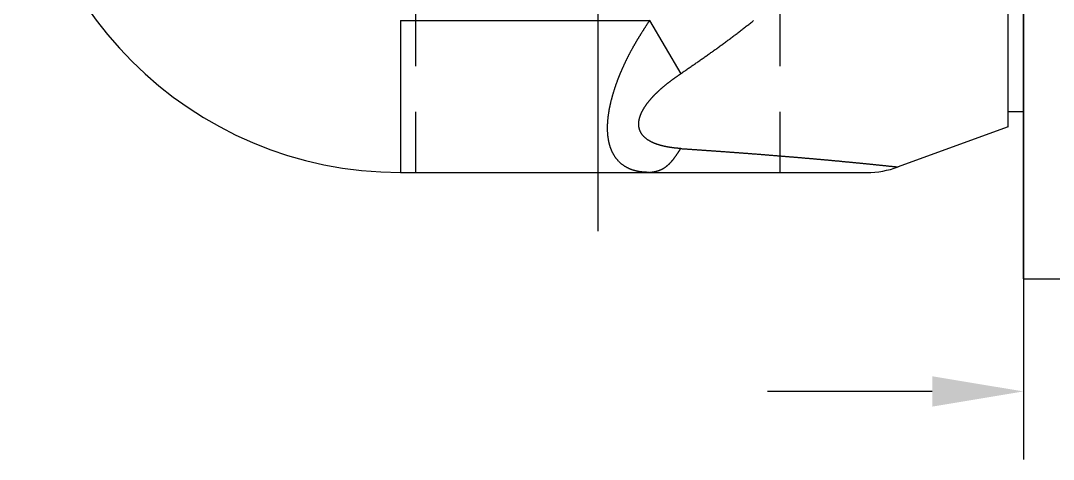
# Model space of a CAD drawing. Extents: x -21 to 142, y 71 to 261.
# Drawn here: x 66.54 to 100.52, y 121.72 to 136.17 of the extents above; entities that cross this region are included whole.
import ezdxf

# ---------------------------------------------------------------- set-up
doc = ezdxf.new("R2010")
doc.units = 0
doc.linetypes.add('CENTER', pattern=[17.5, 13, -1.5, 1.5, -1.5])
doc.linetypes.add('DASHED', pattern=[3.5, 2, -1.5])
doc.layers.get('0').update_dxf_attribs({"linetype": 'CONTINUOUS'})
doc.layers.add('CENTER', color=1, linetype='CENTER')

# ---------------------------------------------------------------- blocks, each defined once
blk = doc.blocks.new('*U2')
blk.add_lwpolyline([(96.539, 123.957), (91.117, 123.957)])
blk.add_solid([(96.539, 124.457), (99.539, 123.957), (96.539, 123.457)])

msp = doc.modelspace()

# ---------------------------------------------------------------- linework, layer by layer
at = {"color": 3, "linetype": 'DASHED'}
for p, q in [((79.539, 131.167), (79.539, 156.167)), ((91.539, 131.167), (91.539, 156.167))]:
    msp.add_line(p, q, dxfattribs=at)
at = {"color": 7, "linetype": 'CONTINUOUS'}
for p, q in [((99.039, 132.668), (99.039, 154.667)), ((99.539, 127.667), (99.539, 154.667)), ((79.039, 136.167), (79.039, 131.167)), ((79.039, 136.167), (87.235, 136.167)), ((87.235, 136.167), (88.261, 134.42)), ((99.539, 133.167), (99.039, 133.167)), ((99.039, 132.667), (95.384, 131.337)), ((79.039, 131.167), (94.389, 131.167)), ((99.539, 127.667), (134.539, 127.667))]:
    msp.add_line(p, q, dxfattribs=at)
msp.add_line((99.539, 126.194), (99.539, 121.72))
at = {"color": 7}
for points in [[(87.235, 131.167, 0), (87.22, 131.168, 0), (87.205, 131.168, 0), (87.19, 131.169, 0), (87.176, 131.17, 0), (87.161, 131.17, 0), (87.146, 131.171, 0), (87.131, 131.172, 0), (87.116, 131.173, 0), (87.102, 131.174, 0), (87.087, 131.175, 0), (87.072, 131.176, 0), (87.057, 131.177, 0), (87.043, 131.178, 0), (87.028, 131.179, 0), (87.013, 131.181, 0), (86.998, 131.182, 0), (86.984, 131.183, 0), (86.969, 131.185, 0), (86.954, 131.187, 0), (86.94, 131.189, 0), (86.925, 131.191, 0), (86.91, 131.193, 0), (86.896, 131.195, 0), (86.881, 131.198, 0), (86.867, 131.2, 0), (86.852, 131.203, 0), (86.838, 131.206, 0), (86.823, 131.209, 0), (86.809, 131.212, 0), (86.794, 131.216, 0), (86.78, 131.219, 0), (86.766, 131.223, 0), (86.751, 131.227, 0), (86.737, 131.231, 0), (86.723, 131.235, 0), (86.709, 131.239, 0), (86.695, 131.244, 0), (86.681, 131.248, 0), (86.667, 131.253, 0), (86.653, 131.258, 0), (86.639, 131.263, 0), (86.625, 131.269, 0), (86.611, 131.274, 0), (86.597, 131.28, 0), (86.584, 131.286, 0), (86.57, 131.292, 0), (86.557, 131.298, 0), (86.543, 131.304, 0), (86.53, 131.31, 0), (86.516, 131.317, 0), (86.503, 131.324, 0), (86.49, 131.331, 0), (86.477, 131.338, 0), (86.464, 131.345, 0), (86.451, 131.353, 0), (86.438, 131.36, 0), (86.425, 131.368, 0), (86.413, 131.376, 0), (86.4, 131.384, 0), (86.388, 131.392, 0), (86.376, 131.401, 0), (86.364, 131.409, 0), (86.352, 131.418, 0), (86.34, 131.427, 0), (86.328, 131.436, 0), (86.316, 131.445, 0), (86.305, 131.454, 0), (86.293, 131.464, 0), (86.282, 131.473, 0), (86.271, 131.483, 0), (86.26, 131.493, 0), (86.249, 131.503, 0), (86.238, 131.513, 0), (86.228, 131.524, 0), (86.217, 131.534, 0), (86.207, 131.545, 0), (86.197, 131.556, 0), (86.187, 131.567, 0), (86.177, 131.578, 0), (86.168, 131.589, 0), (86.158, 131.601, 0), (86.149, 131.612, 0), (86.14, 131.624, 0), (86.131, 131.636, 0), (86.122, 131.648, 0), (86.114, 131.66, 0), (86.105, 131.672, 0), (86.097, 131.685, 0), (86.089, 131.697, 0), (86.081, 131.71, 0), (86.073, 131.722, 0), (86.066, 131.735, 0), (86.058, 131.748, 0), (86.051, 131.761, 0), (86.044, 131.774, 0), (86.037, 131.787, 0), (86.03, 131.8, 0), (86.023, 131.813, 0), (86.016, 131.827, 0), (86.01, 131.84, 0), (86.004, 131.854, 0), (85.998, 131.867, 0), (85.992, 131.881, 0), (85.986, 131.895, 0), (85.98, 131.908, 0), (85.975, 131.922, 0), (85.969, 131.936, 0), (85.964, 131.95, 0), (85.959, 131.964, 0), (85.954, 131.978, 0), (85.949, 131.992, 0), (85.944, 132.006, 0), (85.94, 132.02, 0), (85.935, 132.034, 0), (85.931, 132.049, 0), (85.927, 132.063, 0), (85.923, 132.077, 0), (85.919, 132.091, 0), (85.915, 132.106, 0), (85.912, 132.12, 0), (85.908, 132.135, 0), (85.905, 132.149, 0), (85.901, 132.163, 0), (85.898, 132.178, 0), (85.895, 132.192, 0), (85.892, 132.207, 0), (85.89, 132.221, 0), (85.887, 132.236, 0), (85.884, 132.251, 0), (85.882, 132.265, 0), (85.88, 132.28, 0), (85.877, 132.295, 0), (85.875, 132.309, 0), (85.873, 132.324, 0), (85.871, 132.339, 0), (85.869, 132.353, 0), (85.868, 132.368, 0), (85.866, 132.383, 0), (85.865, 132.397, 0), (85.863, 132.412, 0), (85.862, 132.427, 0), (85.861, 132.442, 0), (85.86, 132.456, 0), (85.859, 132.471, 0), (85.858, 132.486, 0), (85.857, 132.501, 0), (85.856, 132.516, 0), (85.856, 132.53, 0), (85.855, 132.545, 0), (85.855, 132.56, 0), (85.854, 132.575, 0), (85.854, 132.59, 0), (85.854, 132.604, 0), (85.854, 132.619, 0), (85.854, 132.634, 0), (85.854, 132.649, 0), (85.854, 132.663, 0), (85.854, 132.678, 0), (85.854, 132.693, 0), (85.855, 132.708, 0), (85.855, 132.723, 0), (85.856, 132.737, 0), (85.856, 132.752, 0), (85.857, 132.767, 0), (85.858, 132.782, 0), (85.858, 132.797, 0), (85.859, 132.811, 0), (85.86, 132.826, 0), (85.861, 132.841, 0), (85.862, 132.856, 0), (85.864, 132.87, 0), (85.865, 132.885, 0), (85.866, 132.9, 0), (85.867, 132.915, 0), (85.869, 132.929, 0), (85.87, 132.944, 0), (85.872, 132.959, 0), (85.874, 132.974, 0), (85.875, 132.988, 0), (85.877, 133.003, 0), (85.879, 133.018, 0), (85.881, 133.032, 0), (85.882, 133.047, 0), (85.884, 133.062, 0), (85.886, 133.076, 0), (85.889, 133.091, 0), (85.891, 133.106, 0), (85.893, 133.12, 0), (85.895, 133.135, 0), (85.897, 133.149, 0), (85.9, 133.164, 0), (85.902, 133.179, 0), (85.905, 133.193, 0), (85.907, 133.208, 0), (85.91, 133.222, 0), (85.912, 133.237, 0), (85.915, 133.252, 0), (85.918, 133.266, 0), (85.92, 133.281, 0), (85.923, 133.295, 0), (85.926, 133.31, 0), (85.929, 133.324, 0), (85.932, 133.339, 0), (85.935, 133.353, 0), (85.938, 133.368, 0), (85.941, 133.382, 0), (85.944, 133.396, 0), (85.947, 133.411, 0), (85.951, 133.425, 0), (85.954, 133.44, 0), (85.957, 133.454, 0), (85.96, 133.469, 0), (85.964, 133.483, 0), (85.967, 133.497, 0), (85.971, 133.512, 0), (85.974, 133.526, 0), (85.978, 133.54, 0), (85.981, 133.555, 0), (85.985, 133.569, 0), (85.989, 133.583, 0), (85.993, 133.598, 0), (85.996, 133.612, 0), (86, 133.626, 0), (86.004, 133.641, 0), (86.008, 133.655, 0), (86.012, 133.669, 0), (86.016, 133.683, 0), (86.02, 133.698, 0), (86.024, 133.712, 0), (86.028, 133.726, 0), (86.032, 133.74, 0), (86.036, 133.754, 0), (86.04, 133.769, 0), (86.044, 133.783, 0), (86.049, 133.797, 0), (86.053, 133.811, 0), (86.057, 133.825, 0), (86.062, 133.839, 0), (86.066, 133.853, 0), (86.07, 133.867, 0), (86.075, 133.882, 0), (86.079, 133.896, 0), (86.084, 133.91, 0), (86.088, 133.924, 0), (86.093, 133.938, 0), (86.098, 133.952, 0), (86.102, 133.966, 0), (86.107, 133.98, 0), (86.112, 133.994, 0), (86.117, 134.008, 0), (86.121, 134.022, 0), (86.126, 134.036, 0), (86.131, 134.05, 0), (86.136, 134.064, 0), (86.141, 134.078, 0), (86.146, 134.092, 0), (86.151, 134.106, 0), (86.156, 134.119, 0), (86.161, 134.133, 0), (86.166, 134.147, 0), (86.171, 134.161, 0), (86.176, 134.175, 0), (86.181, 134.189, 0), (86.186, 134.203, 0), (86.192, 134.217, 0), (86.197, 134.23, 0), (86.202, 134.244, 0), (86.207, 134.258, 0), (86.213, 134.272, 0), (86.218, 134.286, 0), (86.224, 134.299, 0), (86.229, 134.313, 0), (86.234, 134.327, 0), (86.24, 134.341, 0), (86.245, 134.354, 0), (86.251, 134.368, 0), (86.256, 134.382, 0), (86.262, 134.395, 0), (86.267, 134.409, 0), (86.273, 134.423, 0), (86.279, 134.436, 0), (86.284, 134.45, 0), (86.29, 134.464, 0), (86.296, 134.477, 0), (86.302, 134.491, 0), (86.308, 134.505, 0), (86.313, 134.518, 0), (86.319, 134.532, 0), (86.325, 134.545, 0), (86.331, 134.559, 0), (86.337, 134.572, 0), (86.343, 134.586, 0), (86.349, 134.6, 0), (86.355, 134.613, 0), (86.361, 134.627, 0), (86.367, 134.64, 0), (86.373, 134.654, 0), (86.379, 134.667, 0), (86.385, 134.681, 0), (86.391, 134.694, 0), (86.397, 134.707, 0), (86.403, 134.721, 0), (86.409, 134.734, 0), (86.416, 134.748, 0), (86.422, 134.761, 0), (86.428, 134.774, 0), (86.435, 134.788, 0), (86.441, 134.801, 0), (86.447, 134.815, 0), (86.454, 134.828, 0), (86.46, 134.841, 0), (86.466, 134.855, 0), (86.473, 134.868, 0), (86.479, 134.881, 0), (86.486, 134.894, 0), (86.492, 134.908, 0), (86.499, 134.921, 0), (86.505, 134.934, 0), (86.512, 134.947, 0), (86.519, 134.961, 0), (86.525, 134.974, 0), (86.532, 134.987, 0), (86.539, 135, 0), (86.545, 135.013, 0), (86.552, 135.027, 0), (86.559, 135.04, 0), (86.566, 135.053, 0), (86.572, 135.066, 0), (86.579, 135.079, 0), (86.586, 135.092, 0), (86.593, 135.105, 0), (86.6, 135.118, 0), (86.607, 135.131, 0), (86.614, 135.144, 0), (86.621, 135.157, 0), (86.628, 135.17, 0), (86.635, 135.183, 0), (86.642, 135.196, 0), (86.649, 135.209, 0), (86.656, 135.222, 0), (86.663, 135.235, 0), (86.67, 135.248, 0), (86.677, 135.261, 0), (86.684, 135.274, 0), (86.692, 135.287, 0), (86.699, 135.3, 0), (86.706, 135.313, 0), (86.713, 135.326, 0), (86.721, 135.339, 0), (86.728, 135.351, 0), (86.735, 135.364, 0), (86.743, 135.377, 0), (86.75, 135.39, 0), (86.757, 135.403, 0), (86.765, 135.415, 0), (86.772, 135.428, 0), (86.78, 135.441, 0), (86.787, 135.454, 0), (86.795, 135.466, 0), (86.802, 135.479, 0), (86.81, 135.492, 0), (86.817, 135.504, 0), (86.825, 135.517, 0), (86.832, 135.53, 0), (86.84, 135.542, 0), (86.848, 135.555, 0), (86.855, 135.568, 0), (86.863, 135.58, 0), (86.871, 135.593, 0), (86.878, 135.606, 0), (86.886, 135.618, 0), (86.894, 135.631, 0), (86.901, 135.643, 0), (86.909, 135.656, 0), (86.917, 135.669, 0), (86.925, 135.681, 0), (86.933, 135.694, 0), (86.94, 135.706, 0), (86.948, 135.719, 0), (86.956, 135.731, 0), (86.964, 135.744, 0), (86.972, 135.756, 0), (86.98, 135.769, 0), (86.987, 135.781, 0), (86.995, 135.794, 0), (87.003, 135.806, 0), (87.011, 135.819, 0), (87.019, 135.831, 0), (87.027, 135.844, 0), (87.035, 135.856, 0), (87.043, 135.869, 0), (87.051, 135.881, 0), (87.059, 135.894, 0), (87.067, 135.906, 0), (87.074, 135.919, 0), (87.082, 135.931, 0), (87.09, 135.944, 0), (87.098, 135.956, 0), (87.106, 135.968, 0), (87.114, 135.981, 0), (87.122, 135.993, 0), (87.13, 136.006, 0), (87.138, 136.018, 0), (87.146, 136.031, 0), (87.154, 136.043, 0), (87.162, 136.055, 0), (87.17, 136.068, 0), (87.178, 136.08, 0), (87.186, 136.093, 0), (87.195, 136.105, 0), (87.203, 136.117, 0), (87.211, 136.13, 0), (87.219, 136.142, 0), (87.227, 136.155, 0), (87.235, 136.167, 0)], [(87.235, 136.167, 0), (87.261, 136.183, 0)], [(88.261, 134.42, 0), (88.289, 134.44, 0), (88.318, 134.46, 0), (88.346, 134.479, 0), (88.375, 134.499, 0), (88.403, 134.519, 0), (88.431, 134.538, 0), (88.46, 134.558, 0), (88.488, 134.578, 0), (88.517, 134.597, 0), (88.545, 134.617, 0), (88.574, 134.637, 0), (88.602, 134.656, 0), (88.631, 134.676, 0), (88.659, 134.696, 0), (88.688, 134.715, 0), (88.716, 134.735, 0), (88.744, 134.755, 0), (88.773, 134.775, 0), (88.801, 134.794, 0), (88.829, 134.814, 0), (88.858, 134.834, 0), (88.886, 134.854, 0), (88.915, 134.874, 0), (88.943, 134.893, 0), (88.971, 134.913, 0), (88.999, 134.933, 0), (89.028, 134.953, 0), (89.056, 134.973, 0), (89.084, 134.993, 0), (89.113, 135.013, 0), (89.141, 135.033, 0), (89.169, 135.053, 0), (89.197, 135.073, 0), (89.226, 135.093, 0), (89.254, 135.113, 0), (89.282, 135.133, 0), (89.31, 135.153, 0), (89.338, 135.173, 0), (89.366, 135.193, 0), (89.394, 135.213, 0), (89.423, 135.233, 0), (89.451, 135.254, 0), (89.479, 135.274, 0), (89.507, 135.294, 0), (89.535, 135.314, 0), (89.563, 135.335, 0), (89.591, 135.355, 0), (89.619, 135.375, 0), (89.647, 135.396, 0), (89.674, 135.416, 0), (89.702, 135.437, 0), (89.73, 135.457, 0), (89.758, 135.478, 0), (89.786, 135.498, 0), (89.814, 135.519, 0), (89.841, 135.539, 0), (89.869, 135.56, 0), (89.897, 135.581, 0), (89.925, 135.601, 0), (89.952, 135.622, 0), (89.98, 135.643, 0), (90.007, 135.664, 0), (90.035, 135.685, 0), (90.063, 135.705, 0), (90.09, 135.726, 0), (90.118, 135.747, 0), (90.145, 135.768, 0), (90.173, 135.789, 0), (90.2, 135.811, 0), (90.227, 135.832, 0), (90.255, 135.853, 0), (90.282, 135.874, 0), (90.309, 135.895, 0), (90.337, 135.916, 0), (90.364, 135.938, 0), (90.391, 135.959, 0), (90.418, 135.981, 0), (90.445, 136.002, 0), (90.473, 136.023, 0), (90.5, 136.045, 0), (90.527, 136.066, 0), (90.554, 136.088, 0), (90.581, 136.109, 0), (90.608, 136.131, 0), (90.635, 136.153, 0), (90.662, 136.174, 0)], [(88.261, 131.954, 0), (88.251, 131.955, 0), (88.242, 131.956, 0), (88.232, 131.957, 0), (88.222, 131.958, 0), (88.213, 131.959, 0), (88.204, 131.96, 0), (88.194, 131.96, 0), (88.184, 131.961, 0), (88.175, 131.962, 0), (88.165, 131.963, 0), (88.156, 131.964, 0), (88.146, 131.965, 0), (88.137, 131.966, 0), (88.127, 131.967, 0), (88.118, 131.968, 0), (88.108, 131.968, 0), (88.099, 131.969, 0), (88.089, 131.97, 0), (88.079, 131.971, 0), (88.07, 131.972, 0), (88.06, 131.973, 0), (88.051, 131.974, 0), (88.041, 131.975, 0), (88.032, 131.977, 0), (88.022, 131.978, 0), (88.013, 131.979, 0), (88.003, 131.98, 0), (87.994, 131.981, 0), (87.984, 131.982, 0), (87.975, 131.983, 0), (87.965, 131.985, 0), (87.956, 131.986, 0), (87.946, 131.987, 0), (87.937, 131.989, 0), (87.927, 131.99, 0), (87.918, 131.991, 0), (87.908, 131.993, 0), (87.899, 131.994, 0), (87.889, 131.996, 0), (87.88, 131.997, 0), (87.871, 131.999, 0), (87.861, 132, 0), (87.852, 132.002, 0), (87.842, 132.003, 0), (87.833, 132.005, 0), (87.823, 132.007, 0), (87.814, 132.008, 0), (87.804, 132.01, 0), (87.795, 132.012, 0), (87.786, 132.014, 0), (87.776, 132.016, 0), (87.767, 132.018, 0), (87.757, 132.02, 0), (87.748, 132.022, 0), (87.739, 132.024, 0), (87.729, 132.026, 0), (87.72, 132.028, 0), (87.711, 132.03, 0), (87.701, 132.032, 0), (87.692, 132.034, 0), (87.683, 132.036, 0), (87.673, 132.039, 0), (87.664, 132.041, 0), (87.655, 132.043, 0), (87.645, 132.046, 0), (87.636, 132.048, 0), (87.627, 132.051, 0), (87.618, 132.053, 0), (87.608, 132.056, 0), (87.599, 132.058, 0), (87.59, 132.061, 0), (87.581, 132.064, 0), (87.571, 132.066, 0), (87.562, 132.069, 0), (87.553, 132.072, 0), (87.544, 132.075, 0), (87.535, 132.077, 0), (87.526, 132.08, 0), (87.516, 132.083, 0), (87.507, 132.086, 0), (87.498, 132.089, 0), (87.489, 132.092, 0), (87.48, 132.096, 0), (87.471, 132.099, 0), (87.462, 132.102, 0), (87.453, 132.105, 0), (87.444, 132.109, 0), (87.435, 132.112, 0), (87.426, 132.115, 0), (87.417, 132.119, 0), (87.408, 132.122, 0), (87.399, 132.126, 0), (87.39, 132.13, 0), (87.382, 132.133, 0), (87.373, 132.137, 0), (87.364, 132.141, 0), (87.355, 132.145, 0), (87.346, 132.149, 0), (87.338, 132.153, 0), (87.329, 132.157, 0), (87.32, 132.161, 0), (87.312, 132.165, 0), (87.303, 132.169, 0), (87.294, 132.174, 0), (87.286, 132.178, 0), (87.278, 132.183, 0), (87.269, 132.187, 0), (87.26, 132.192, 0), (87.252, 132.196, 0), (87.244, 132.201, 0), (87.235, 132.206, 0), (87.227, 132.211, 0), (87.219, 132.216, 0), (87.211, 132.221, 0), (87.202, 132.226, 0), (87.194, 132.231, 0), (87.186, 132.236, 0), (87.178, 132.242, 0), (87.17, 132.247, 0), (87.162, 132.253, 0), (87.154, 132.258, 0), (87.147, 132.264, 0), (87.139, 132.27, 0), (87.131, 132.276, 0), (87.123, 132.281, 0), (87.116, 132.287, 0), (87.108, 132.294, 0), (87.101, 132.3, 0), (87.094, 132.306, 0), (87.086, 132.312, 0), (87.079, 132.319, 0), (87.072, 132.325, 0), (87.065, 132.332, 0), (87.058, 132.339, 0), (87.052, 132.346, 0), (87.045, 132.352, 0), (87.038, 132.359, 0), (87.032, 132.367, 0), (87.025, 132.374, 0), (87.019, 132.381, 0), (87.013, 132.388, 0), (87.007, 132.396, 0), (87.001, 132.403, 0), (86.995, 132.411, 0), (86.989, 132.419, 0), (86.984, 132.427, 0), (86.978, 132.435, 0), (86.973, 132.443, 0), (86.968, 132.451, 0), (86.963, 132.459, 0), (86.958, 132.467, 0), (86.953, 132.476, 0), (86.948, 132.484, 0), (86.944, 132.493, 0), (86.939, 132.502, 0), (86.935, 132.51, 0), (86.931, 132.519, 0), (86.927, 132.528, 0), (86.923, 132.537, 0), (86.92, 132.546, 0), (86.916, 132.555, 0), (86.913, 132.564, 0), (86.909, 132.573, 0), (86.906, 132.582, 0), (86.904, 132.591, 0), (86.901, 132.601, 0), (86.898, 132.61, 0), (86.896, 132.619, 0), (86.894, 132.629, 0), (86.891, 132.638, 0), (86.889, 132.648, 0), (86.888, 132.657, 0), (86.886, 132.667, 0), (86.885, 132.676, 0), (86.883, 132.686, 0), (86.882, 132.695, 0), (86.881, 132.705, 0), (86.88, 132.714, 0), (86.88, 132.724, 0), (86.879, 132.734, 0), (86.879, 132.743, 0), (86.879, 132.753, 0), (86.879, 132.762, 0), (86.879, 132.772, 0), (86.879, 132.782, 0), (86.88, 132.791, 0), (86.88, 132.801, 0), (86.881, 132.811, 0), (86.882, 132.82, 0), (86.883, 132.83, 0), (86.884, 132.839, 0), (86.885, 132.849, 0), (86.886, 132.859, 0), (86.888, 132.868, 0), (86.889, 132.878, 0), (86.891, 132.887, 0), (86.893, 132.897, 0), (86.895, 132.906, 0), (86.897, 132.916, 0), (86.899, 132.925, 0), (86.901, 132.935, 0), (86.903, 132.944, 0), (86.906, 132.953, 0), (86.908, 132.963, 0), (86.911, 132.972, 0), (86.913, 132.981, 0), (86.916, 132.99, 0), (86.919, 133, 0), (86.922, 133.009, 0), (86.925, 133.018, 0), (86.928, 133.027, 0), (86.931, 133.036, 0), (86.935, 133.045, 0), (86.938, 133.054, 0), (86.941, 133.063, 0), (86.945, 133.072, 0), (86.948, 133.081, 0), (86.952, 133.09, 0), (86.956, 133.099, 0), (86.96, 133.107, 0), (86.964, 133.116, 0), (86.968, 133.125, 0), (86.972, 133.134, 0), (86.976, 133.142, 0), (86.98, 133.151, 0), (86.984, 133.16, 0), (86.988, 133.168, 0), (86.993, 133.177, 0), (86.997, 133.185, 0), (87.001, 133.194, 0), (87.006, 133.202, 0), (87.01, 133.211, 0), (87.015, 133.219, 0), (87.02, 133.228, 0), (87.025, 133.236, 0), (87.029, 133.244, 0), (87.034, 133.253, 0), (87.039, 133.261, 0), (87.044, 133.269, 0), (87.049, 133.278, 0), (87.054, 133.286, 0), (87.059, 133.294, 0), (87.064, 133.302, 0), (87.069, 133.31, 0), (87.074, 133.318, 0), (87.079, 133.326, 0), (87.085, 133.334, 0), (87.09, 133.342, 0), (87.095, 133.35, 0), (87.101, 133.358, 0), (87.106, 133.366, 0), (87.111, 133.374, 0), (87.117, 133.382, 0), (87.122, 133.39, 0), (87.128, 133.398, 0), (87.133, 133.406, 0), (87.139, 133.413, 0), (87.145, 133.421, 0), (87.15, 133.429, 0), (87.156, 133.437, 0), (87.162, 133.444, 0), (87.168, 133.452, 0), (87.173, 133.459, 0), (87.179, 133.467, 0), (87.185, 133.475, 0), (87.191, 133.482, 0), (87.197, 133.49, 0), (87.203, 133.497, 0), (87.209, 133.505, 0), (87.215, 133.512, 0), (87.221, 133.52, 0), (87.227, 133.527, 0), (87.233, 133.535, 0), (87.239, 133.542, 0), (87.245, 133.549, 0), (87.251, 133.557, 0), (87.258, 133.564, 0), (87.264, 133.571, 0), (87.27, 133.579, 0), (87.276, 133.586, 0), (87.283, 133.593, 0), (87.289, 133.6, 0), (87.295, 133.608, 0), (87.302, 133.615, 0), (87.308, 133.622, 0), (87.314, 133.629, 0), (87.321, 133.636, 0), (87.327, 133.643, 0), (87.334, 133.65, 0), (87.34, 133.657, 0), (87.347, 133.665, 0), (87.353, 133.672, 0), (87.36, 133.679, 0), (87.366, 133.686, 0), (87.373, 133.693, 0), (87.38, 133.7, 0), (87.386, 133.706, 0), (87.393, 133.713, 0), (87.4, 133.72, 0), (87.406, 133.727, 0), (87.413, 133.734, 0), (87.42, 133.741, 0), (87.426, 133.748, 0), (87.433, 133.755, 0), (87.44, 133.761, 0), (87.447, 133.768, 0), (87.453, 133.775, 0), (87.46, 133.782, 0), (87.467, 133.788, 0), (87.474, 133.795, 0), (87.481, 133.802, 0), (87.488, 133.809, 0), (87.495, 133.815, 0), (87.501, 133.822, 0), (87.508, 133.828, 0), (87.515, 133.835, 0), (87.522, 133.842, 0), (87.529, 133.848, 0), (87.536, 133.855, 0), (87.543, 133.861, 0), (87.55, 133.868, 0), (87.557, 133.874, 0), (87.564, 133.881, 0), (87.571, 133.887, 0), (87.579, 133.894, 0), (87.586, 133.9, 0), (87.593, 133.907, 0), (87.6, 133.913, 0), (87.607, 133.919, 0), (87.614, 133.926, 0), (87.621, 133.932, 0), (87.629, 133.938, 0), (87.636, 133.945, 0), (87.643, 133.951, 0), (87.65, 133.957, 0), (87.657, 133.964, 0), (87.665, 133.97, 0), (87.672, 133.976, 0), (87.679, 133.982, 0), (87.687, 133.989, 0), (87.694, 133.995, 0), (87.701, 134.001, 0), (87.709, 134.007, 0), (87.716, 134.013, 0), (87.723, 134.019, 0), (87.731, 134.025, 0), (87.738, 134.031, 0), (87.746, 134.038, 0), (87.753, 134.044, 0), (87.76, 134.05, 0), (87.768, 134.056, 0), (87.775, 134.062, 0), (87.783, 134.068, 0), (87.79, 134.074, 0), (87.798, 134.08, 0), (87.805, 134.086, 0), (87.813, 134.092, 0), (87.82, 134.097, 0), (87.828, 134.103, 0), (87.835, 134.109, 0), (87.843, 134.115, 0), (87.85, 134.121, 0), (87.858, 134.127, 0), (87.866, 134.133, 0), (87.873, 134.139, 0), (87.881, 134.144, 0), (87.888, 134.15, 0), (87.896, 134.156, 0), (87.904, 134.162, 0), (87.911, 134.168, 0), (87.919, 134.173, 0), (87.927, 134.179, 0), (87.934, 134.185, 0), (87.942, 134.191, 0), (87.95, 134.196, 0), (87.957, 134.202, 0), (87.965, 134.208, 0), (87.973, 134.213, 0), (87.98, 134.219, 0), (87.988, 134.225, 0), (87.996, 134.23, 0), (88.003, 134.236, 0), (88.011, 134.242, 0), (88.019, 134.247, 0), (88.027, 134.253, 0), (88.034, 134.259, 0), (88.042, 134.264, 0), (88.05, 134.27, 0), (88.058, 134.276, 0), (88.065, 134.281, 0), (88.073, 134.287, 0), (88.081, 134.292, 0), (88.089, 134.298, 0), (88.097, 134.304, 0), (88.104, 134.309, 0), (88.112, 134.315, 0), (88.12, 134.32, 0), (88.128, 134.326, 0), (88.136, 134.332, 0), (88.143, 134.337, 0), (88.151, 134.343, 0), (88.159, 134.348, 0), (88.167, 134.354, 0), (88.175, 134.359, 0), (88.183, 134.365, 0), (88.19, 134.37, 0), (88.198, 134.376, 0), (88.206, 134.382, 0), (88.214, 134.387, 0), (88.222, 134.393, 0), (88.229, 134.398, 0), (88.237, 134.404, 0), (88.245, 134.409, 0), (88.253, 134.415, 0), (88.261, 134.42, 0)], [(87.235, 131.167, 0), (87.242, 131.168, 0), (87.249, 131.169, 0), (87.256, 131.17, 0), (87.263, 131.172, 0), (87.27, 131.173, 0), (87.277, 131.174, 0), (87.284, 131.175, 0), (87.291, 131.176, 0), (87.298, 131.177, 0), (87.305, 131.178, 0), (87.313, 131.18, 0), (87.32, 131.181, 0), (87.327, 131.182, 0), (87.334, 131.183, 0), (87.341, 131.184, 0), (87.348, 131.186, 0), (87.355, 131.187, 0), (87.362, 131.188, 0), (87.369, 131.19, 0), (87.376, 131.191, 0), (87.383, 131.192, 0), (87.39, 131.194, 0), (87.397, 131.195, 0), (87.404, 131.197, 0), (87.411, 131.198, 0), (87.418, 131.199, 0), (87.424, 131.201, 0), (87.431, 131.203, 0), (87.438, 131.204, 0), (87.445, 131.206, 0), (87.452, 131.207, 0), (87.459, 131.209, 0), (87.466, 131.211, 0), (87.472, 131.213, 0), (87.479, 131.214, 0), (87.486, 131.216, 0), (87.493, 131.218, 0), (87.5, 131.22, 0), (87.506, 131.222, 0), (87.513, 131.224, 0), (87.52, 131.226, 0), (87.526, 131.228, 0), (87.533, 131.23, 0), (87.54, 131.233, 0), (87.546, 131.235, 0), (87.553, 131.237, 0), (87.56, 131.24, 0), (87.566, 131.242, 0), (87.573, 131.244, 0), (87.579, 131.247, 0), (87.586, 131.25, 0), (87.592, 131.252, 0), (87.599, 131.255, 0), (87.605, 131.258, 0), (87.612, 131.261, 0), (87.618, 131.263, 0), (87.624, 131.266, 0), (87.63, 131.269, 0), (87.637, 131.272, 0), (87.643, 131.276, 0), (87.649, 131.279, 0), (87.656, 131.282, 0), (87.662, 131.285, 0), (87.668, 131.289, 0), (87.674, 131.292, 0), (87.68, 131.296, 0), (87.686, 131.299, 0), (87.692, 131.303, 0), (87.698, 131.306, 0), (87.704, 131.31, 0), (87.71, 131.314, 0), (87.716, 131.318, 0), (87.722, 131.321, 0), (87.728, 131.325, 0), (87.734, 131.329, 0), (87.74, 131.333, 0), (87.746, 131.337, 0), (87.752, 131.341, 0), (87.757, 131.345, 0), (87.763, 131.35, 0), (87.769, 131.354, 0), (87.775, 131.358, 0), (87.78, 131.362, 0), (87.786, 131.367, 0), (87.792, 131.371, 0), (87.797, 131.376, 0), (87.803, 131.38, 0), (87.808, 131.385, 0), (87.814, 131.389, 0), (87.819, 131.394, 0), (87.825, 131.398, 0), (87.83, 131.403, 0), (87.836, 131.408, 0), (87.841, 131.412, 0), (87.847, 131.417, 0), (87.852, 131.422, 0), (87.857, 131.427, 0), (87.862, 131.432, 0), (87.868, 131.436, 0), (87.873, 131.441, 0), (87.878, 131.446, 0), (87.883, 131.451, 0), (87.888, 131.456, 0), (87.894, 131.461, 0), (87.899, 131.466, 0), (87.904, 131.471, 0), (87.909, 131.476, 0), (87.914, 131.482, 0), (87.919, 131.487, 0), (87.924, 131.492, 0), (87.929, 131.497, 0), (87.934, 131.502, 0), (87.939, 131.508, 0), (87.943, 131.513, 0), (87.948, 131.518, 0), (87.953, 131.523, 0), (87.958, 131.529, 0), (87.963, 131.534, 0), (87.967, 131.539, 0), (87.972, 131.545, 0), (87.977, 131.55, 0), (87.981, 131.556, 0), (87.986, 131.561, 0), (87.99, 131.566, 0), (87.995, 131.572, 0), (88, 131.577, 0), (88.004, 131.583, 0), (88.009, 131.588, 0), (88.013, 131.594, 0), (88.017, 131.599, 0), (88.022, 131.605, 0), (88.026, 131.61, 0), (88.031, 131.616, 0), (88.035, 131.622, 0), (88.04, 131.627, 0), (88.044, 131.633, 0), (88.048, 131.638, 0), (88.052, 131.644, 0), (88.057, 131.65, 0), (88.061, 131.655, 0), (88.065, 131.661, 0), (88.069, 131.667, 0), (88.073, 131.672, 0), (88.078, 131.678, 0), (88.082, 131.684, 0), (88.086, 131.689, 0), (88.09, 131.695, 0), (88.094, 131.701, 0), (88.098, 131.707, 0), (88.102, 131.712, 0), (88.106, 131.718, 0), (88.11, 131.724, 0), (88.115, 131.73, 0), (88.118, 131.736, 0), (88.123, 131.741, 0), (88.126, 131.747, 0), (88.13, 131.753, 0), (88.135, 131.759, 0), (88.138, 131.765, 0), (88.142, 131.771, 0), (88.146, 131.776, 0), (88.15, 131.782, 0), (88.154, 131.788, 0), (88.158, 131.794, 0), (88.162, 131.8, 0), (88.166, 131.806, 0), (88.17, 131.812, 0), (88.174, 131.818, 0), (88.177, 131.824, 0), (88.181, 131.829, 0), (88.185, 131.835, 0), (88.189, 131.841, 0), (88.193, 131.847, 0), (88.197, 131.853, 0), (88.2, 131.859, 0), (88.204, 131.865, 0), (88.208, 131.871, 0), (88.212, 131.877, 0), (88.216, 131.883, 0), (88.219, 131.889, 0), (88.223, 131.895, 0), (88.227, 131.901, 0), (88.231, 131.907, 0), (88.234, 131.913, 0), (88.238, 131.919, 0), (88.242, 131.925, 0), (88.246, 131.931, 0), (88.249, 131.937, 0), (88.253, 131.943, 0), (88.257, 131.948, 0), (88.261, 131.954, 0)], [(88.261, 131.954, 0), (88.283, 131.953, 0), (88.306, 131.951, 0), (88.328, 131.95, 0), (88.35, 131.948, 0), (88.373, 131.947, 0), (88.395, 131.945, 0), (88.418, 131.944, 0), (88.44, 131.942, 0), (88.463, 131.941, 0), (88.485, 131.939, 0), (88.507, 131.938, 0), (88.53, 131.936, 0), (88.552, 131.934, 0), (88.575, 131.933, 0), (88.597, 131.931, 0), (88.62, 131.93, 0), (88.642, 131.928, 0), (88.664, 131.927, 0), (88.687, 131.925, 0), (88.709, 131.924, 0), (88.732, 131.922, 0), (88.754, 131.921, 0), (88.776, 131.919, 0), (88.799, 131.917, 0), (88.821, 131.916, 0), (88.844, 131.914, 0), (88.866, 131.913, 0), (88.889, 131.911, 0), (88.911, 131.91, 0), (88.933, 131.908, 0), (88.956, 131.907, 0), (88.978, 131.905, 0), (89.001, 131.904, 0), (89.023, 131.902, 0), (89.046, 131.9, 0), (89.068, 131.899, 0), (89.091, 131.897, 0), (89.113, 131.896, 0), (89.135, 131.894, 0), (89.158, 131.893, 0), (89.18, 131.891, 0), (89.203, 131.889, 0), (89.225, 131.888, 0), (89.248, 131.886, 0), (89.27, 131.885, 0), (89.292, 131.883, 0), (89.315, 131.882, 0), (89.337, 131.88, 0), (89.36, 131.878, 0), (89.382, 131.877, 0), (89.404, 131.875, 0), (89.427, 131.874, 0), (89.449, 131.872, 0), (89.472, 131.87, 0), (89.494, 131.869, 0), (89.516, 131.867, 0), (89.539, 131.866, 0), (89.561, 131.864, 0), (89.584, 131.863, 0), (89.606, 131.861, 0), (89.629, 131.859, 0), (89.651, 131.858, 0), (89.674, 131.856, 0), (89.696, 131.854, 0), (89.718, 131.853, 0), (89.741, 131.851, 0), (89.763, 131.85, 0), (89.786, 131.848, 0), (89.808, 131.846, 0), (89.83, 131.845, 0), (89.853, 131.843, 0), (89.875, 131.841, 0), (89.898, 131.84, 0), (89.92, 131.838, 0), (89.942, 131.837, 0), (89.965, 131.835, 0), (89.987, 131.833, 0), (90.01, 131.832, 0), (90.032, 131.83, 0), (90.055, 131.828, 0), (90.077, 131.827, 0), (90.099, 131.825, 0), (90.122, 131.823, 0), (90.144, 131.822, 0), (90.167, 131.82, 0), (90.189, 131.818, 0), (90.212, 131.817, 0), (90.234, 131.815, 0), (90.256, 131.813, 0), (90.279, 131.812, 0), (90.301, 131.81, 0), (90.324, 131.808, 0), (90.346, 131.807, 0), (90.368, 131.805, 0), (90.391, 131.803, 0), (90.413, 131.801, 0), (90.436, 131.8, 0), (90.458, 131.798, 0), (90.481, 131.796, 0), (90.503, 131.795, 0), (90.525, 131.793, 0), (90.548, 131.791, 0), (90.57, 131.789, 0), (90.593, 131.788, 0), (90.615, 131.786, 0), (90.637, 131.784, 0), (90.66, 131.783, 0), (90.682, 131.781, 0), (90.705, 131.779, 0), (90.727, 131.777, 0), (90.749, 131.776, 0), (90.772, 131.774, 0), (90.794, 131.772, 0), (90.817, 131.77, 0), (90.839, 131.769, 0), (90.862, 131.767, 0), (90.884, 131.765, 0), (90.906, 131.763, 0), (90.929, 131.762, 0), (90.951, 131.76, 0), (90.974, 131.758, 0), (90.996, 131.756, 0), (91.018, 131.754, 0), (91.041, 131.753, 0), (91.063, 131.751, 0), (91.086, 131.749, 0), (91.108, 131.747, 0), (91.13, 131.746, 0), (91.153, 131.744, 0), (91.175, 131.742, 0), (91.198, 131.74, 0), (91.22, 131.738, 0), (91.242, 131.737, 0), (91.265, 131.735, 0), (91.287, 131.733, 0), (91.31, 131.731, 0), (91.332, 131.729, 0), (91.355, 131.728, 0), (91.377, 131.726, 0), (91.399, 131.724, 0), (91.422, 131.722, 0), (91.444, 131.72, 0), (91.466, 131.718, 0), (91.489, 131.717, 0), (91.511, 131.715, 0), (91.534, 131.713, 0), (91.556, 131.711, 0), (91.579, 131.709, 0), (91.601, 131.707, 0), (91.623, 131.706, 0), (91.646, 131.704, 0), (91.668, 131.702, 0), (91.691, 131.7, 0), (91.713, 131.698, 0), (91.735, 131.696, 0), (91.758, 131.694, 0), (91.78, 131.693, 0), (91.802, 131.691, 0), (91.825, 131.689, 0), (91.847, 131.687, 0), (91.87, 131.685, 0), (91.892, 131.683, 0), (91.915, 131.681, 0), (91.937, 131.679, 0), (91.959, 131.678, 0), (91.982, 131.676, 0), (92.004, 131.674, 0), (92.027, 131.672, 0), (92.049, 131.67, 0), (92.071, 131.668, 0), (92.094, 131.666, 0), (92.116, 131.664, 0), (92.138, 131.662, 0), (92.161, 131.66, 0), (92.183, 131.659, 0), (92.206, 131.657, 0), (92.228, 131.655, 0), (92.251, 131.653, 0), (92.273, 131.651, 0), (92.295, 131.649, 0), (92.318, 131.647, 0), (92.34, 131.645, 0), (92.362, 131.643, 0), (92.385, 131.641, 0), (92.407, 131.639, 0), (92.43, 131.637, 0), (92.452, 131.635, 0), (92.475, 131.633, 0), (92.497, 131.631, 0), (92.519, 131.63, 0), (92.542, 131.628, 0), (92.564, 131.626, 0), (92.586, 131.624, 0), (92.609, 131.622, 0), (92.631, 131.62, 0), (92.654, 131.618, 0), (92.676, 131.616, 0), (92.698, 131.614, 0), (92.721, 131.612, 0), (92.743, 131.61, 0), (92.766, 131.608, 0), (92.788, 131.606, 0), (92.81, 131.604, 0), (92.833, 131.602, 0), (92.855, 131.6, 0), (92.877, 131.598, 0), (92.9, 131.596, 0), (92.922, 131.594, 0), (92.945, 131.592, 0), (92.967, 131.59, 0), (92.99, 131.588, 0), (93.012, 131.586, 0), (93.034, 131.584, 0), (93.057, 131.582, 0), (93.079, 131.58, 0), (93.101, 131.578, 0), (93.124, 131.576, 0), (93.146, 131.573, 0), (93.168, 131.571, 0), (93.191, 131.569, 0), (93.213, 131.567, 0), (93.236, 131.565, 0), (93.258, 131.563, 0), (93.281, 131.561, 0), (93.303, 131.559, 0), (93.325, 131.557, 0), (93.348, 131.555, 0), (93.37, 131.553, 0), (93.392, 131.551, 0), (93.415, 131.549, 0), (93.437, 131.547, 0), (93.46, 131.545, 0), (93.482, 131.542, 0), (93.504, 131.54, 0), (93.527, 131.538, 0), (93.549, 131.536, 0), (93.571, 131.534, 0), (93.594, 131.532, 0), (93.616, 131.53, 0), (93.639, 131.528, 0), (93.661, 131.526, 0), (93.683, 131.523, 0), (93.706, 131.521, 0), (93.728, 131.519, 0), (93.75, 131.517, 0), (93.773, 131.515, 0), (93.795, 131.513, 0), (93.818, 131.511, 0), (93.84, 131.508, 0), (93.862, 131.506, 0), (93.885, 131.504, 0), (93.907, 131.502, 0), (93.93, 131.5, 0), (93.952, 131.498, 0), (93.974, 131.495, 0), (93.997, 131.493, 0), (94.019, 131.491, 0), (94.041, 131.489, 0), (94.064, 131.487, 0), (94.086, 131.485, 0), (94.108, 131.482, 0), (94.131, 131.48, 0), (94.153, 131.478, 0), (94.176, 131.476, 0), (94.198, 131.474, 0), (94.22, 131.471, 0), (94.243, 131.469, 0), (94.265, 131.467, 0), (94.287, 131.465, 0), (94.31, 131.463, 0), (94.332, 131.46, 0), (94.355, 131.458, 0), (94.377, 131.456, 0), (94.399, 131.454, 0), (94.422, 131.451, 0), (94.444, 131.449, 0), (94.466, 131.447, 0), (94.489, 131.445, 0), (94.511, 131.442, 0), (94.533, 131.44, 0), (94.556, 131.438, 0), (94.578, 131.436, 0), (94.6, 131.433, 0), (94.623, 131.431, 0), (94.645, 131.429, 0), (94.668, 131.426, 0), (94.69, 131.424, 0), (94.712, 131.422, 0), (94.735, 131.42, 0), (94.757, 131.417, 0), (94.779, 131.415, 0), (94.802, 131.413, 0), (94.824, 131.41, 0), (94.847, 131.408, 0), (94.869, 131.406, 0), (94.891, 131.403, 0), (94.914, 131.401, 0), (94.936, 131.399, 0), (94.958, 131.396, 0), (94.981, 131.394, 0), (95.003, 131.392, 0), (95.025, 131.389, 0), (95.048, 131.387, 0), (95.07, 131.385, 0), (95.092, 131.382, 0), (95.115, 131.38, 0), (95.137, 131.378, 0), (95.159, 131.375, 0), (95.182, 131.373, 0), (95.204, 131.37, 0), (95.227, 131.368, 0), (95.249, 131.366, 0), (95.271, 131.363, 0), (95.294, 131.361, 0), (95.316, 131.359, 0), (95.338, 131.356, 0), (95.361, 131.354, 0), (95.383, 131.351, 0), (95.405, 131.349, 0)]]:
    msp.add_polyline3d(points, dxfattribs=at)
at = {"color": 7, "linetype": 'CONTINUOUS'}
for centre, radius, start, end in [((79.039, 143.667), 12.5, 90, 270), ((94.388, 134.167), 3, 270, 289.9876)]:
    msp.add_arc(centre, radius, start, end, dxfattribs=at)
at = {"layer": 'CENTER', "color": 1, "linetype": 'CENTER'}
for p, q in [((85.539, 158.033), (85.539, 129.233)), ((99.539, 156.304), (99.539, 126.194))]:
    msp.add_line(p, q, dxfattribs=at)

# ---------------------------------------------------------------- block references
at = {"color": 7, "linetype": 'CONTINUOUS'}
msp.add_blockref('*U2', (0, 0), dxfattribs=at)

doc.saveas('drawing.dxf')
